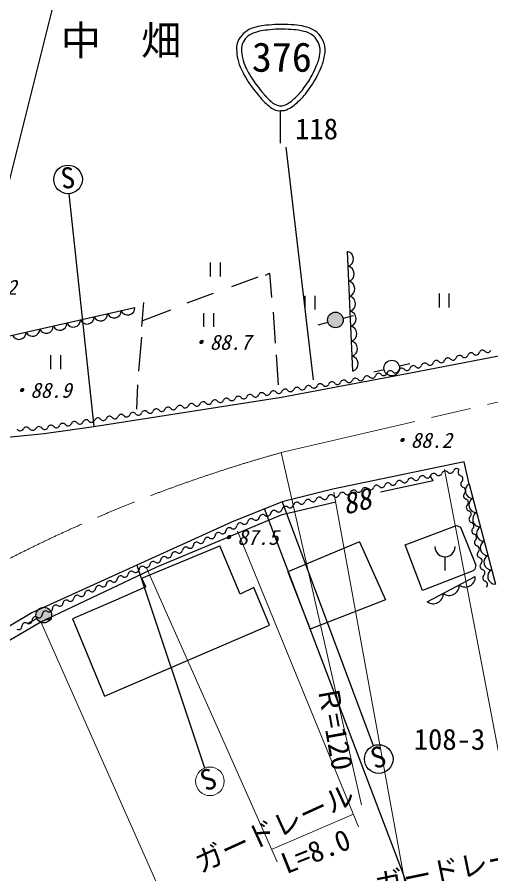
# Model space of a CAD drawing. Units: millimetres, scale not verified. Extents: x 40000 to 680000, y 20000 to 380000.
# Drawn here: x 313700 to 355067, y 261394 to 336193 of the extents above; entities that cross this region are included whole.
import ezdxf
from ezdxf.enums import TextEntityAlignment as Align

# ---------------------------------------------------------------- set-up
doc = ezdxf.new("R2010")
doc.units = ezdxf.units.MM
doc.header["$LTSCALE"] = 1000
doc.linetypes.add('CHAIN', pattern=[18.5, 12, -1.5, 3.5, -1.5])
for name, color, linetype, lineweight in [('M-BGD', 7, 'Continuous', 25), ('M-BMK', 2, 'CHAIN', 13), ('M-STR-HTXT', 7, 'Continuous', 13), ('M-STR-STRC', 7, 'Continuous', 25)]:
    doc.layers.add(name, color=color, linetype=linetype, lineweight=lineweight)
doc.layers.add('M-BMK-HTXT', color=7, linetype='Continuous')
doc.styles.add('ＭＳ ゴシック', font='')
doc.styles.get('ＭＳ ゴシック').set_extended_font_data('MS Gothic')

msp = doc.modelspace()

# ---------------------------------------------------------------- hatches: boundary and pattern name
at = {"layer": 'M-BGD'}
for points in [[(340835, 309581, -0.41421), (341323, 310415, -0.41421), (342157, 309927, -0.41421), (341669, 309093, -0.41421)], [(316631, 284316, -1), (315432, 283662, -0.41421), (315705, 284589, -0.41421)]]:
    msp.add_hatch(color=256, dxfattribs=at).paths.add_polyline_path(points)

# ---------------------------------------------------------------- linework, layer by layer
for p, q in [((318204, 320774), (320405, 300454)), ((343007, 305294), (342542, 315741)), ((330561, 314759), (330561, 313559)), ((331461, 313559), (331461, 314759)), ((334714, 313493), (332428, 312646)), ((335391, 313662), (335730, 313831)), ((335730, 313831), (335899, 311715)), ((330819, 312053), (328533, 311207)), ((350538, 312051), (350538, 310851)), ((351438, 310851), (351438, 312051)), ((324723, 311291), (324554, 309175)), ((338823, 311859), (338823, 310659)), ((339723, 310659), (339723, 311859)), ((304996, 306550), (323979, 310835)), ((327094, 310614), (324638, 309683)), ((336068, 310445), (336238, 307735)), ((329980, 310358), (329980, 309158)), ((330880, 309158), (330880, 310358)), ((343049, 310123), (342165, 309891)), ((340830, 309543), (339947, 309311)), ((324554, 308243), (324300, 305280)), ((336322, 306719), (336492, 304095)), ((316611, 306671), (316611, 305471)), ((317511, 305471), (317511, 306671)), ((347087, 305742), (347978, 305943)), ((344849, 305239), (345741, 305440)), ((324215, 304095), (324130, 301978)), ((341280, 294971), (336832, 293874)), ((353161, 295427), (355462, 286688)), ((336832, 293874), (344789, 272599)), ((347583, 290125), (352070, 291818)), ((352070, 291818), (352409, 291649)), ((352409, 291649), (353764, 288347)), ((343604, 290379), (337338, 287754)), ((343604, 290379), (345853, 285317)), ((333190, 285807), (331412, 290040)), ((349107, 286145), (347583, 290125)), ((324156, 288351), (330057, 270651)), ((353679, 288008), (353510, 287839)), ((353764, 288347), (353679, 288008)), ((337338, 287754), (339286, 282759)), ((353510, 287839), (349107, 286145)), ((349517, 285154), (353709, 287345)), ((324950, 286448), (322522, 285383)), ((334375, 286399), (333190, 285807)), ((335730, 283097), (334375, 286399)), ((322522, 285383), (318540, 283667)), ((345853, 285317), (339286, 282759)), ((314613, 283257), (315415, 283695)), ((316680, 283605), (316172, 283605)), ((316680, 283775), (316680, 283605)), ((318540, 283667), (318712, 283267)), ((305837, 277616), (315783, 283387)), ((318712, 283267), (321336, 276917)), ((321336, 276917), (335730, 283097))]:
    msp.add_line(p, q, dxfattribs=at)
for points in [[(311176, 299607), (312268, 299467), (316048, 299851), (320405, 300454), (336787, 303015), (347910, 305115), (358467, 307142), (360047, 307718), (365526, 308613), (372229, 310859), (374877, 312320), (373416, 315535)], [(353161, 295427), (352750, 297372), (341280, 294971)], [(345440, 294750), (350024, 295737), (349755, 296146)], [(336832, 293874), (332418, 292102), (324156, 288351), (314981, 284175), (309545, 280958), (305080, 278187)], [(315783, 283387), (325833, 288159), (336847, 292780), (341524, 293871)], [(324950, 286448), (324600, 287223), (331412, 290040)]]:
    msp.add_lwpolyline(points, dxfattribs=at)
for centre, radius in [((318145, 322027), 1250), ((341496, 309754), 683), ((346414, 305554), 683), ((316031, 283989), 683), ((345275, 271421), 1250)]:
    msp.add_circle(centre, radius, dxfattribs=at)
for centre, radius, start, end in [((342394, 315081), 677, 287.72005, 77.38511), ((342452, 313775), 677, 287.72005, 77.38511), ((342510, 312469), 677, 287.72005, 77.38511), ((342569, 311163), 677, 287.72005, 77.38511), ((322173, 310550), 620, 203.86707, 1.57081), ((323359, 310818), 620, 203.86707, 1.57081), ((342627, 309857), 677, 287.72005, 77.38511), ((318613, 309746), 620, 203.86707, 1.57081), ((319800, 310014), 620, 203.86707, 1.57081), ((320986, 310282), 620, 203.86707, 1.57081), ((315054, 308943), 620, 203.86707, 1.57081), ((316241, 309211), 620, 203.86707, 1.57081), ((317427, 309479), 620, 203.86707, 1.57081), ((342685, 308551), 677, 287.72005, 77.38511), ((313868, 308675), 620, 203.86707, 1.57081), ((342743, 307245), 677, 287.72005, 77.38511), ((352767, 306766), 297, 222.21884, 342.83878), ((353335, 306591), 297, 42.21884, 162.83878), ((353775, 306990), 297, 222.21884, 342.83878), ((354343, 306815), 297, 42.21884, 162.83878), ((354783, 307214), 297, 222.21884, 342.83878), ((342801, 305939), 677, 287.72005, 77.38511), ((349302, 305695), 297, 42.21884, 162.83878), ((349742, 306094), 297, 222.21884, 342.83878), ((350310, 305919), 297, 42.21884, 162.83878), ((350751, 306318), 297, 222.21884, 342.83878), ((351319, 306143), 297, 42.21884, 162.83878), ((351759, 306542), 297, 222.21884, 342.83878), ((352327, 306367), 297, 42.21884, 162.83878), ((346278, 305023), 297, 42.21884, 162.83878), ((346718, 305422), 297, 222.21884, 342.83878), ((347286, 305247), 297, 42.21884, 162.83878), ((347726, 305646), 297, 222.21884, 342.83878), ((348294, 305471), 297, 42.21884, 162.83878), ((348734, 305870), 297, 222.21884, 342.83878), ((342218, 304207), 298, 38.52072, 158.99012), ((342684, 304578), 298, 218.52072, 338.99012), ((343240, 304365), 298, 38.52072, 158.99012), ((343693, 304750), 297, 222.21884, 342.83878), ((344261, 304574), 297, 42.21884, 162.83878), ((344702, 304974), 297, 222.21884, 342.83878), ((345269, 304798), 297, 42.21884, 162.83878), ((345710, 305198), 297, 222.21884, 342.83878), ((337106, 303420), 298, 38.52072, 158.99012), ((337573, 303791), 298, 218.52072, 338.99012), ((338129, 303577), 298, 38.52072, 158.99012), ((338595, 303948), 298, 218.52072, 338.99012), ((339151, 303735), 298, 38.52072, 158.99012), ((339617, 304106), 298, 218.52072, 338.99012), ((340173, 303892), 298, 38.52072, 158.99012), ((340639, 304263), 298, 218.52072, 338.99012), ((341196, 304050), 298, 38.52072, 158.99012), ((341662, 304421), 298, 218.52072, 338.99012), ((333017, 302790), 298, 38.52072, 158.99012), ((333483, 303161), 298, 218.52072, 338.99012), ((334040, 302948), 298, 38.52072, 158.99012), ((334506, 303319), 298, 218.52072, 338.99012), ((335062, 303105), 298, 38.52072, 158.99012), ((335528, 303476), 298, 218.52072, 338.99012), ((336084, 303263), 298, 38.52072, 158.99012), ((336550, 303634), 298, 218.52072, 338.99012), ((327906, 302003), 298, 38.52072, 158.99012), ((328372, 302374), 298, 218.52072, 338.99012), ((328928, 302160), 298, 38.52072, 158.99012), ((329394, 302531), 298, 218.52072, 338.99012), ((329951, 302318), 298, 38.52072, 158.99012), ((330417, 302689), 298, 218.52072, 338.99012), ((330973, 302475), 298, 38.52072, 158.99012), ((331439, 302846), 298, 218.52072, 338.99012), ((331995, 302633), 298, 38.52072, 158.99012), ((332461, 303004), 298, 218.52072, 338.99012), ((322795, 301216), 298, 38.52072, 158.99012), ((323261, 301587), 298, 218.52072, 338.99012), ((323817, 301373), 298, 38.52072, 158.99012), ((324283, 301744), 298, 218.52072, 338.99012), ((324839, 301531), 298, 38.52072, 158.99012), ((325305, 301902), 298, 218.52072, 338.99012), ((325861, 301688), 298, 38.52072, 158.99012), ((326328, 302059), 298, 218.52072, 338.99012), ((326884, 301846), 298, 38.52072, 158.99012), ((327350, 302217), 298, 218.52072, 338.99012), ((317683, 300429), 298, 38.52072, 158.99012), ((318149, 300800), 298, 218.52072, 338.99012), ((318705, 300586), 298, 38.52072, 158.99012), ((319172, 300957), 298, 218.52072, 338.99012), ((319728, 300743), 298, 38.52072, 158.99012), ((320194, 301114), 298, 218.52072, 338.99012), ((320750, 300901), 298, 38.52072, 158.99012), ((321216, 301272), 298, 218.52072, 338.99012), ((321772, 301058), 298, 38.52072, 158.99012), ((322238, 301429), 298, 218.52072, 338.99012), ((313966, 300399), 321, 214.30371, 329.95169), ((314521, 300078), 321, 34.30371, 149.95169), ((315051, 300440), 321, 214.30371, 329.95169), ((315607, 300118), 321, 34.30371, 149.95169), ((316105, 300485), 298, 218.52072, 338.99012), ((316661, 300271), 298, 38.52072, 158.99012), ((317127, 300642), 298, 218.52072, 338.99012), ((350080, 296069), 292, 40.77727, 162.70547), ((350521, 296450), 292, 220.77727, 342.70547), ((351078, 296277), 292, 40.77727, 162.70547), ((351519, 296657), 292, 220.77727, 342.70547), ((352076, 296484), 292, 40.77727, 162.70547), ((352507, 296454), 305, 133.69665, 252.56493), ((346088, 295240), 292, 40.77727, 162.70547), ((346529, 295620), 292, 220.77727, 342.70547), ((347086, 295447), 292, 40.77727, 162.70547), ((347527, 295828), 292, 220.77727, 342.70547), ((348084, 295654), 292, 40.77727, 162.70547), ((348525, 296035), 292, 220.77727, 342.70547), ((349082, 295862), 292, 40.77727, 162.70547), ((349523, 296243), 292, 220.77727, 342.70547), ((352324, 295871), 305, 313.69665, 72.56493), ((352746, 295430), 305, 133.69665, 252.56493), ((343094, 294617), 292, 40.77727, 162.70547), ((343535, 294998), 292, 220.77727, 342.70547), ((344092, 294825), 292, 40.77727, 162.70547), ((344533, 295205), 292, 220.77727, 342.70547), ((345090, 295032), 292, 40.77727, 162.70547), ((345531, 295413), 292, 220.77727, 342.70547), ((352563, 294848), 305, 313.69665, 72.56493), ((353487, 294845), 667, 119.23174, 270.27307), ((339102, 293788), 292, 40.77727, 162.70547), ((339543, 294168), 292, 220.77727, 342.70547), ((340100, 293995), 292, 40.77727, 162.70547), ((340541, 294376), 292, 220.77727, 342.70547), ((341098, 294202), 292, 40.77727, 162.70547), ((341539, 294583), 292, 220.77727, 342.70547), ((342096, 294410), 292, 40.77727, 162.70547), ((342537, 294791), 292, 220.77727, 342.70547), ((352985, 294406), 305, 133.69665, 252.56493), ((352802, 293824), 305, 313.69665, 72.56493), ((353815, 293597), 667, 119.23174, 270.27307), ((336532, 293292), 307, 230.60887, 349.01872), ((337136, 293175), 307, 50.60887, 169.01872), ((337526, 293650), 307, 230.60887, 349.01872), ((338129, 293533), 307, 50.60887, 169.01872), ((338545, 293961), 292, 220.77727, 342.70547), ((353224, 293383), 305, 133.69665, 252.56493), ((334545, 292576), 307, 230.60887, 349.01872), ((335149, 292459), 307, 50.60887, 169.01872), ((335539, 292934), 307, 230.60887, 349.01872), ((336142, 292817), 307, 50.60887, 169.01872), ((353041, 292800), 305, 313.69665, 72.56493), ((353462, 292359), 305, 133.69665, 252.56493), ((354144, 292348), 667, 119.23174, 270.27307), ((332584, 291801), 299, 233.87659, 354.00021), ((333180, 291739), 299, 53.87659, 174.00021), ((333552, 292218), 307, 230.60887, 349.01872), ((334155, 292101), 307, 50.60887, 169.01872), ((353279, 291777), 305, 313.69665, 72.56493), ((331283, 290896), 299, 53.87659, 174.00021), ((331636, 291380), 299, 233.87659, 354.00021), ((332231, 291318), 299, 53.87659, 174.00021), ((353701, 291335), 305, 133.69665, 252.56493), ((353518, 290753), 305, 313.69665, 72.56493), ((354473, 291100), 667, 119.23174, 270.27307), ((329385, 290054), 299, 53.87659, 174.00021), ((329738, 290538), 299, 233.87659, 354.00021), ((330334, 290475), 299, 53.87659, 174.00021), ((330687, 290959), 299, 233.87659, 354.00021), ((353940, 290312), 305, 133.69665, 252.56493), ((354802, 289852), 667, 119.23174, 270.27307), ((327488, 289212), 299, 53.87659, 174.00021), ((327841, 289696), 299, 233.87659, 354.00021), ((328437, 289633), 299, 53.87659, 174.00021), ((328790, 290117), 299, 233.87659, 354.00021), ((353757, 289729), 305, 313.69665, 72.56493), ((354179, 289288), 305, 133.69665, 252.56493), ((325944, 288853), 299, 233.87659, 354.00021), ((326539, 288791), 299, 53.87659, 174.00021), ((326892, 289274), 299, 233.87659, 354.00021), ((353996, 288706), 305, 313.69665, 72.56493), ((355130, 288603), 667, 119.23174, 270.27307), ((324046, 288011), 299, 233.87659, 354.00021), ((324642, 287948), 299, 53.87659, 174.00021), ((324995, 288432), 299, 233.87659, 354.00021), ((325591, 288370), 299, 53.87659, 174.00021), ((354418, 288264), 305, 133.69665, 252.56493), ((322745, 287106), 299, 53.87659, 174.00021), ((323098, 287590), 299, 233.87659, 354.00021), ((323693, 287527), 299, 53.87659, 174.00021), ((352838, 287309), 872, 232.8343, 2.37366), ((354235, 287682), 305, 313.69665, 72.56493), ((354656, 287241), 305, 133.69665, 252.56493), ((355459, 287355), 667, 119.23174, 270.27307), ((320847, 286264), 299, 53.87659, 174.00021), ((321200, 286748), 299, 233.87659, 354.00021), ((321796, 286685), 299, 53.87659, 174.00021), ((322149, 287169), 299, 233.87659, 354.00021), ((351441, 286579), 872, 232.8343, 2.37366), ((354473, 286658), 305, 313.69665, 72.56493), ((319303, 285905), 299, 233.87659, 354.00021), ((319899, 285843), 299, 53.87659, 174.00021), ((320252, 286326), 299, 233.87659, 354.00021), ((350044, 285848), 872, 232.8343, 2.37366), ((317406, 285063), 299, 233.87659, 354.00021), ((318001, 285000), 299, 53.87659, 174.00021), ((318354, 285484), 299, 233.87659, 354.00021), ((318950, 285422), 299, 53.87659, 174.00021), ((316192, 284053), 294, 59.4869, 180.7521), ((316491, 284560), 294, 239.4869, 0.7521), ((317080, 284568), 294, 59.4869, 180.7521), ((314716, 283530), 294, 239.4869, 0.7521), ((315305, 283538), 294, 59.4869, 180.7521), ((315604, 284045), 294, 239.4869, 0.7521), ((313829, 283015), 294, 239.4869, 0.7521), ((314417, 283023), 294, 59.4869, 180.7521)]:
    msp.add_arc(centre, radius, start, end, dxfattribs=at)
at = {"layer": 'M-BMK'}
msp.add_line((336746, 298168), (372816, 306572), dxfattribs=at)
msp.add_arc((370816, 175755), 127066, 105.55326, 123.44926, dxfattribs=at)
at = {"layer": 'M-STR-HTXT'}
for p, q in [((336746, 298168), (343773, 267434)), ((351006, 296698), (357997, 260153)), ((341368, 294731), (348006, 258121)), ((332936, 291310), (343519, 265487)), ((324977, 288177), (336407, 262439)), ((315783, 283387), (326501, 259221)), ((343074, 266599), (335984, 263539))]:
    msp.add_line(p, q, dxfattribs=at)
msp.add_circle((330535, 269473), 1250, dxfattribs=at)
at = {"layer": 'M-STR-STRC'}
for p, q in [((316876, 337387), (307705, 300793)), ((336712, 325200), (336712, 328030)), ((337169, 324838), (339540, 304518)), ((353696, 244915), (335305, 293261)), ((351062, 287887), (351062, 289077))]:
    msp.add_line(p, q, dxfattribs=at)
msp.add_arc((351062, 289953), 876, 177.75339, 2.24661, dxfattribs=at)
for points in [[(335671, 335505), (336435, 335588), (336871, 335565), (337638, 335526), (338012, 335508), (338225, 335503), (338590, 335420), (338982, 335332), (339216, 335286), (339563, 335082), (339840, 334919), (339989, 334794), (340176, 334532), (340397, 334225), (340489, 334015), (340557, 333644), (340624, 333277), (340582, 333058), (340515, 332692), (340434, 332247), (340338, 332005), (340155, 331592), (339851, 330905), (339637, 330534), (339203, 329921), (338882, 329466), (338686, 329215), (338273, 328842), (337898, 328504), (337681, 328294), (337215, 328102), (337083, 328047), (336998, 328045), (336855, 328038), (336624, 328026), (336482, 328003), (336263, 328080), (335893, 328210), (335733, 328394), (335438, 328651), (335134, 328917), (334996, 329101), (334740, 329413), (334332, 329912), (334098, 330192), (333767, 330746), (333424, 331320), (333227, 331652), (333027, 332290), (332919, 332633), (332893, 332840), (332879, 333199), (332866, 333506), (332841, 333692), (332942, 333982), (333059, 334320), (333194, 334494), (333450, 334744), (333681, 334970), (333848, 335066), (334148, 335188), (334711, 335417), (335067, 335440), (335671, 335505)], [(335757, 335091), (336479, 335168), (336891, 335141), (337617, 335103), (337962, 335085), (338159, 335082), (338496, 335006), (338838, 334928), (339042, 334889), (339344, 334711), (339561, 334583), (339678, 334485), (339825, 334280), (340002, 334033), (340076, 333864), (340131, 333566), (340187, 333259), (340151, 333075), (340095, 332768), (340021, 332362), (339934, 332141), (339767, 331764), (339476, 331107), (339271, 330752), (338857, 330166), (338557, 329741), (338373, 329506), (337987, 329158), (337655, 328858), (337462, 328672), (337049, 328501), (336970, 328469), (336919, 328468), (336833, 328463), (336667, 328455), (336565, 328438), (336409, 328494), (336099, 328603), (335965, 328756), (335718, 328972), (335434, 329219), (335306, 329390), (335067, 329681), (334674, 330161), (334449, 330431), (334131, 330963), (333808, 331504), (333623, 331817), (333434, 332418), (333339, 332719), (333317, 332901), (333304, 333217), (333294, 333460), (333274, 333608), (333354, 333839), (333446, 334103), (333552, 334239), (333752, 334435), (333936, 334616), (334070, 334693), (334310, 334790), (334845, 335007), (335183, 335030), (335757, 335091)]]:
    msp.add_open_spline(points, degree=3, knots=[0, 0, 0, 0, 1, 1, 1, 2, 2, 2, 3, 3, 3, 4, 4, 4, 5, 5, 5, 6, 6, 6, 7, 7, 7, 8, 8, 8, 9, 9, 9, 10, 10, 10, 11, 11, 11, 12, 12, 12, 13, 13, 13, 14, 14, 14, 15, 15, 15, 16, 16, 16, 17, 17, 17, 18, 18, 18, 19, 19, 19, 20, 20, 20, 21, 21, 21, 21], dxfattribs=at)

# ---------------------------------------------------------------- texts
at = {"layer": 'M-BGD', "style": 'ＭＳ ゴシック', "oblique": 15}
for s, p in [('・89.2', (308273, 311552)), ('・88.7', (328719, 306751)), ('・88.9', (313058, 302558)), ('・88.2', (346277, 298193)), ('・87.5', (331130, 289721))]:
    msp.add_text(s, height=1320, dxfattribs=at).set_placement(p, align=Align.BOTTOM_LEFT)
msp.add_text('88', height=1833, rotation=14.389, dxfattribs=at).set_placement((342482, 292205), align=Align.BOTTOM_LEFT)
at = {"layer": 'M-BGD', "style": 'ＭＳ ゴシック'}
msp.add_text('108-3', height=1833, dxfattribs=at).set_placement((348338, 271674), align=Align.BOTTOM_LEFT)
msp.add_text('S', height=1833, rotation=16.316, dxfattribs=at).set_placement((345032, 270008), align=Align.BOTTOM_LEFT)
at = {"layer": 'M-BMK-HTXT', "style": 'ＭＳ ゴシック'}
msp.add_text('中\u3000畑', height=2566, dxfattribs=at).set_placement((317520, 332112), align=Align.BOTTOM_LEFT)
at = {"layer": 'M-STR-HTXT', "style": 'ＭＳ ゴシック'}
for s, rotation, p in [('Ｒ=120', 280.247, (339379, 277584)), ('S', 22.424, (330363, 268056)), ('ガードレール', 24.563, (329937, 260929)), ('L=8.0', 21.768, (337424, 260848)), ('ガードレール', 11.62, (345266, 258981))]:
    msp.add_text(s, height=1833, rotation=rotation, dxfattribs=at).set_placement(p, align=Align.BOTTOM_LEFT)
at = {"layer": 'M-STR-STRC', "style": 'ＭＳ ゴシック'}
for s, height, p in [('376', 2566, (334198, 330656)), ('118', 1833, (337979, 324976))]:
    msp.add_text(s, height=height, dxfattribs=at).set_placement(p, align=Align.BOTTOM_LEFT)
msp.add_text('S', height=1833, rotation=6.105, dxfattribs=at).set_placement((317658, 320644), align=Align.BOTTOM_LEFT)

doc.saveas('drawing.dxf')
